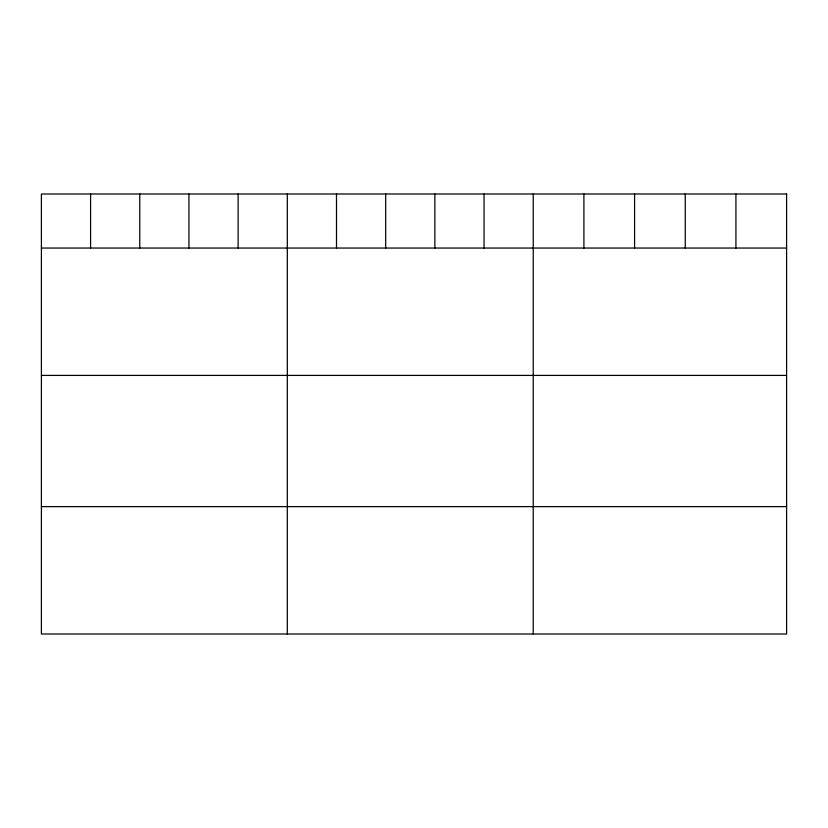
<?xml version="1.0" encoding="UTF-8"?>
<svg xmlns="http://www.w3.org/2000/svg" width="828" height="828" viewBox="0 0 828 828"><rect width="100%" height="100%" fill="white"/><g stroke="black" fill="none" stroke-linecap="round" stroke-linejoin="round"><path stroke-width="1.24" d="M41.4 248.048L786.6 248.048M41.4 375.405L786.6 375.405M41.4 506.632L786.6 506.632M735.926 194L735.926 248.048M685.253 194L685.253 248.048M634.579 194L634.579 248.048M583.906 194L583.906 248.048M533.232 194L533.232 634M484.049 194L484.049 248.048M434.866 194L434.866 248.048M385.682 194L385.682 248.048M336.499 194L336.499 248.048M287.316 194L287.316 634M238.133 194L238.133 248.048M188.95 194L188.95 248.048M139.766 194L139.766 248.048M90.583 194L90.583 248.048M786.6 194L41.4 194L41.4 634L786.6 634L786.6 194"/></g></svg>
